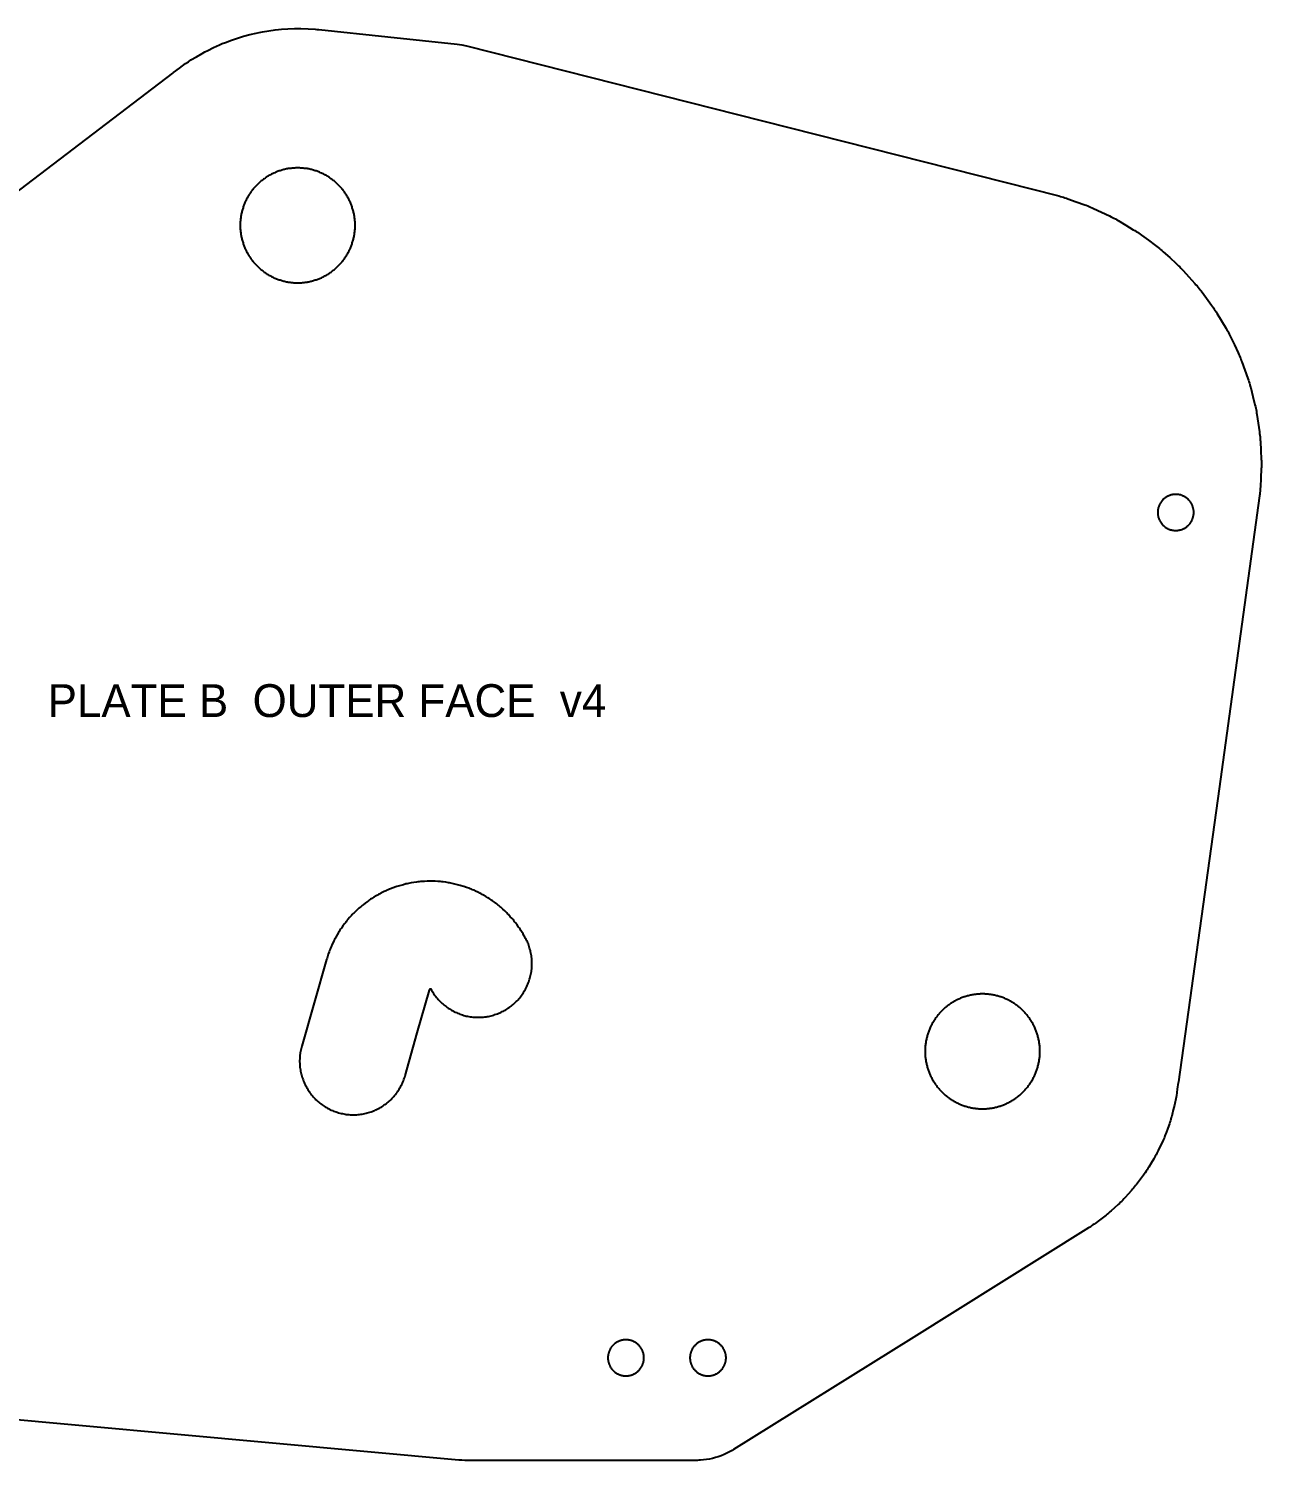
# Model space of a CAD drawing. Header units: millimetres. Extents: x -159 to 117, y -151 to 24.
# Drawn here: x -32.8 to 117.4, y -150.6 to 24 of the extents above; entities that cross this region are included whole.
import ezdxf
from ezdxf.enums import TextEntityAlignment as Align

# ---------------------------------------------------------------- set-up
doc = ezdxf.new("R2010")
doc.units = ezdxf.units.MM
doc.layers.add('CUT', color=1, linetype='Continuous')
doc.layers.add('ENGRAVE', color=5, linetype='Continuous')

msp = doc.modelspace()

# ---------------------------------------------------------------- linework, layer by layer
at = {"layer": 'CUT'}
msp.add_lwpolyline([(-69.48, -22.81), (-15.23, 18.55), (-15.18, 18.58), (-15.14, 18.62), (-14.4, 19.17), (-13.65, 19.72), (-13.32, 19.94), (-13, 20.16), (-12.32, 20.56), (-11.65, 20.96), (-11.3, 21.15), (-10.96, 21.33), (-10.25, 21.67), (-9.54, 22), (-9.18, 22.16), (-8.81, 22.31), (-8.08, 22.57), (-7.34, 22.83), (-6.96, 22.95), (-6.59, 23.06), (-5.82, 23.25), (-5.06, 23.44), (-4.68, 23.52), (-4.29, 23.6), (-3.52, 23.71), (-2.74, 23.83), (-2.35, 23.87), (-1.96, 23.9), (-1.18, 23.94), (-0.39, 23.98), (0, 23.98), (0.39, 23.98), (1.26, 23.94), (2.13, 23.9), (2.35, 23.88), (2.57, 23.86), (11, 22.98), (19.42, 22.1), (19.99, 22), (20.56, 21.9), (56.66, 12.74), (92.77, 3.58), (92.95, 3.53), (93.13, 3.47), (93.31, 3.42), (93.5, 3.36), (93.68, 3.3), (93.86, 3.24), (94.88, 2.88), (95.91, 2.51), (96.09, 2.44), (96.27, 2.37), (96.45, 2.29), (96.63, 2.22), (96.81, 2.14), (96.99, 2.06), (97.97, 1.6), (98.94, 1.14), (99.12, 1.05), (99.3, 0.96), (99.47, 0.87), (99.64, 0.78), (99.81, 0.68), (99.98, 0.58), (100.91, 0.03), (101.83, -0.53), (102, -0.63), (102.17, -0.74), (102.33, -0.85), (102.49, -0.95), (102.65, -1.07), (102.81, -1.18), (103.68, -1.82), (104.55, -2.47), (104.7, -2.59), (104.86, -2.71), (105.01, -2.83), (105.16, -2.96), (105.31, -3.08), (105.46, -3.21), (106.26, -3.94), (107.05, -4.66), (107.2, -4.8), (107.34, -4.93), (107.48, -5.07), (107.62, -5.21), (107.75, -5.35), (107.89, -5.49), (108.61, -6.29), (109.34, -7.09), (109.46, -7.24), (109.59, -7.39), (109.72, -7.54), (109.84, -7.69), (109.96, -7.85), (110.08, -8), (110.73, -8.87), (111.37, -9.74), (111.48, -9.9), (111.59, -10.06), (111.7, -10.22), (111.81, -10.38), (111.92, -10.55), (112.02, -10.72), (112.58, -11.64), (113.13, -12.57), (113.23, -12.74), (113.33, -12.91), (113.42, -13.08), (113.51, -13.25), (113.6, -13.43), (113.69, -13.61), (114.15, -14.58), (114.61, -15.56), (114.69, -15.74), (114.77, -15.91), (114.84, -16.1), (114.92, -16.28), (114.99, -16.46), (115.06, -16.64), (115.42, -17.66), (115.79, -18.68), (115.85, -18.86), (115.91, -19.05), (115.97, -19.24), (116.02, -19.42), (116.08, -19.61), (116.13, -19.8), (116.39, -20.85), (116.65, -21.89), (116.7, -22.09), (116.74, -22.28), (116.78, -22.47), (116.82, -22.66), (116.85, -22.86), (116.88, -23.05), (117.04, -24.12), (117.2, -25.18), (117.22, -25.38), (117.25, -25.57), (117.27, -25.77), (117.29, -25.96), (117.3, -26.16), (117.32, -26.36), (117.37, -27.43), (117.42, -28.51), (117.43, -28.71), (117.43, -28.9), (117.43, -29.1), (117.43, -29.3), (117.43, -29.49), (117.42, -29.69), (117.37, -30.8), (117.31, -31.9), (117.3, -32.08), (117.29, -32.25), (117.27, -32.43), (117.25, -32.61), (117.23, -32.78), (117.21, -32.96), (112.27, -68.69), (107.32, -104.43), (107.32, -104.47), (107.31, -104.51), (107.19, -105.3), (107.08, -106.1), (107.04, -106.29), (107.01, -106.49), (106.97, -106.68), (106.93, -106.87), (106.89, -107.06), (106.85, -107.25), (106.7, -107.82), (106.56, -108.39), (106.51, -108.58), (106.46, -108.77), (106.4, -108.96), (106.34, -109.15), (106.28, -109.33), (106.22, -109.52), (106.02, -110.08), (105.82, -110.63), (105.75, -110.81), (105.68, -111), (105.61, -111.18), (105.53, -111.36), (105.45, -111.54), (105.37, -111.72), (105.12, -112.25), (104.87, -112.78), (104.78, -112.96), (104.69, -113.13), (104.6, -113.3), (104.51, -113.48), (104.51, -113.48), (104.41, -113.65), (104.31, -113.82), (104.01, -114.32), (103.71, -114.83), (103.6, -114.99), (103.5, -115.16), (103.39, -115.32), (103.28, -115.49), (103.17, -115.65), (103.05, -115.81), (102.7, -116.28), (102.35, -116.75), (102.23, -116.91), (102.11, -117.06), (101.99, -117.21), (101.86, -117.36), (101.73, -117.51), (101.61, -117.66), (101.21, -118.1), (100.82, -118.53), (100.68, -118.68), (100.55, -118.82), (100.41, -118.96), (100.27, -119.1), (100.13, -119.23), (99.98, -119.37), (99.55, -119.76), (99.11, -120.16), (98.96, -120.28), (98.82, -120.41), (98.66, -120.54), (98.51, -120.66), (98.36, -120.78), (98.2, -120.9), (97.69, -121.29), (97.17, -121.67), (97.04, -121.76), (96.91, -121.85), (96.78, -121.94), (96.65, -122.03), (96.51, -122.12), (96.38, -122.21), (74.74, -135.73), (53.1, -149.25), (52.94, -149.34), (52.78, -149.44), (52.7, -149.48), (52.62, -149.53), (52.29, -149.69), (51.96, -149.86), (51.61, -150), (51.26, -150.13), (50.91, -150.23), (50.55, -150.34), (50.18, -150.4), (49.82, -150.47), (49.45, -150.51), (49.08, -150.54), (48.98, -150.55), (48.89, -150.55), (48.71, -150.56), (48.52, -150.56), (34.44, -150.56), (20.36, -150.56), (20, -150.54), (19.64, -150.53), (-60.55, -143.23)], dxfattribs=at)
for points in [[(0, 7), (-0.11, 7), (-0.23, 7), (-0.34, 6.99), (-0.46, 6.99), (-0.57, 6.98), (-0.69, 6.97), (-0.8, 6.95), (-0.91, 6.94), (-1.03, 6.92), (-1.14, 6.91), (-1.25, 6.89), (-1.37, 6.87), (-1.48, 6.84), (-1.59, 6.82), (-1.7, 6.79), (-1.81, 6.76), (-1.92, 6.73), (-2.03, 6.7), (-2.14, 6.66), (-2.25, 6.63), (-2.36, 6.59), (-2.47, 6.55), (-2.57, 6.51), (-2.68, 6.47), (-2.78, 6.42), (-2.89, 6.38), (-2.99, 6.33), (-3.1, 6.28), (-3.2, 6.23), (-3.3, 6.17), (-3.4, 6.12), (-3.5, 6.06), (-3.6, 6), (-3.7, 5.94), (-3.79, 5.88), (-3.89, 5.82), (-3.98, 5.76), (-4.08, 5.69), (-4.17, 5.62), (-4.26, 5.55), (-4.35, 5.48), (-4.44, 5.41), (-4.53, 5.34), (-4.62, 5.26), (-4.7, 5.19), (-4.79, 5.11), (-4.87, 5.03), (-4.95, 4.95), (-5.03, 4.87), (-5.11, 4.79), (-5.19, 4.7), (-5.26, 4.62), (-5.34, 4.53), (-5.41, 4.44), (-5.48, 4.35), (-5.55, 4.26), (-5.62, 4.17), (-5.69, 4.08), (-5.76, 3.98), (-5.82, 3.89), (-5.88, 3.79), (-5.94, 3.7), (-6, 3.6), (-6.06, 3.5), (-6.12, 3.4), (-6.17, 3.3), (-6.23, 3.2), (-6.28, 3.1), (-6.33, 2.99), (-6.38, 2.89), (-6.42, 2.78), (-6.47, 2.68), (-6.51, 2.57), (-6.55, 2.47), (-6.59, 2.36), (-6.63, 2.25), (-6.66, 2.14), (-6.7, 2.03), (-6.73, 1.92), (-6.76, 1.81), (-6.79, 1.7), (-6.82, 1.59), (-6.84, 1.48), (-6.87, 1.37), (-6.89, 1.25), (-6.91, 1.14), (-6.92, 1.03), (-6.94, 0.91), (-6.95, 0.8), (-6.97, 0.69), (-6.98, 0.57), (-6.99, 0.46), (-6.99, 0.34), (-7, 0.23), (-7, 0.11), (-7, 0), (-7, -0.11), (-7, -0.23), (-6.99, -0.34), (-6.99, -0.46), (-6.98, -0.57), (-6.97, -0.69), (-6.95, -0.8), (-6.94, -0.91), (-6.92, -1.03), (-6.91, -1.14), (-6.89, -1.25), (-6.87, -1.37), (-6.84, -1.48), (-6.82, -1.59), (-6.79, -1.7), (-6.76, -1.81), (-6.73, -1.92), (-6.7, -2.03), (-6.66, -2.14), (-6.63, -2.25), (-6.59, -2.36), (-6.55, -2.47), (-6.51, -2.57), (-6.47, -2.68), (-6.42, -2.78), (-6.38, -2.89), (-6.33, -2.99), (-6.28, -3.1), (-6.23, -3.2), (-6.17, -3.3), (-6.12, -3.4), (-6.06, -3.5), (-6, -3.6), (-5.94, -3.7), (-5.88, -3.79), (-5.82, -3.89), (-5.76, -3.98), (-5.69, -4.08), (-5.62, -4.17), (-5.55, -4.26), (-5.48, -4.35), (-5.41, -4.44), (-5.34, -4.53), (-5.26, -4.62), (-5.19, -4.7), (-5.11, -4.79), (-5.03, -4.87), (-4.95, -4.95), (-4.87, -5.03), (-4.79, -5.11), (-4.7, -5.19), (-4.62, -5.26), (-4.53, -5.34), (-4.44, -5.41), (-4.35, -5.48), (-4.26, -5.55), (-4.17, -5.62), (-4.08, -5.69), (-3.98, -5.76), (-3.89, -5.82), (-3.79, -5.88), (-3.7, -5.94), (-3.6, -6), (-3.5, -6.06), (-3.4, -6.12), (-3.3, -6.17), (-3.2, -6.23), (-3.1, -6.28), (-2.99, -6.33), (-2.89, -6.38), (-2.78, -6.42), (-2.68, -6.47), (-2.57, -6.51), (-2.47, -6.55), (-2.36, -6.59), (-2.25, -6.63), (-2.14, -6.66), (-2.03, -6.7), (-1.92, -6.73), (-1.81, -6.76), (-1.7, -6.79), (-1.59, -6.82), (-1.48, -6.84), (-1.37, -6.87), (-1.25, -6.89), (-1.14, -6.91), (-1.03, -6.92), (-0.91, -6.94), (-0.8, -6.95), (-0.69, -6.97), (-0.57, -6.98), (-0.46, -6.99), (-0.34, -6.99), (-0.23, -7), (-0.11, -7), (0, -7), (0.11, -7), (0.23, -7), (0.34, -6.99), (0.46, -6.99), (0.57, -6.98), (0.69, -6.97), (0.8, -6.95), (0.91, -6.94), (1.03, -6.92), (1.14, -6.91), (1.25, -6.89), (1.37, -6.87), (1.48, -6.84), (1.59, -6.82), (1.7, -6.79), (1.81, -6.76), (1.92, -6.73), (2.03, -6.7), (2.14, -6.66), (2.25, -6.63), (2.36, -6.59), (2.47, -6.55), (2.57, -6.51), (2.68, -6.47), (2.78, -6.42), (2.89, -6.38), (2.99, -6.33), (3.1, -6.28), (3.2, -6.23), (3.3, -6.17), (3.4, -6.12), (3.5, -6.06), (3.6, -6), (3.7, -5.94), (3.79, -5.88), (3.89, -5.82), (3.98, -5.76), (4.08, -5.69), (4.17, -5.62), (4.26, -5.55), (4.35, -5.48), (4.44, -5.41), (4.53, -5.34), (4.62, -5.26), (4.7, -5.19), (4.79, -5.11), (4.87, -5.03), (4.95, -4.95), (5.03, -4.87), (5.11, -4.79), (5.19, -4.7), (5.26, -4.62), (5.34, -4.53), (5.41, -4.44), (5.48, -4.35), (5.55, -4.26), (5.62, -4.17), (5.69, -4.08), (5.76, -3.98), (5.82, -3.89), (5.88, -3.79), (5.94, -3.7), (6, -3.6), (6.06, -3.5), (6.12, -3.4), (6.17, -3.3), (6.23, -3.2), (6.28, -3.1), (6.33, -2.99), (6.38, -2.89), (6.42, -2.78), (6.47, -2.68), (6.51, -2.57), (6.55, -2.47), (6.59, -2.36), (6.63, -2.25), (6.66, -2.14), (6.7, -2.03), (6.73, -1.92), (6.76, -1.81), (6.79, -1.7), (6.82, -1.59), (6.84, -1.48), (6.87, -1.37), (6.89, -1.25), (6.91, -1.14), (6.92, -1.03), (6.94, -0.91), (6.95, -0.8), (6.97, -0.69), (6.98, -0.57), (6.99, -0.46), (6.99, -0.34), (7, -0.23), (7, -0.11), (7, 0), (7, 0.11), (7, 0.23), (6.99, 0.34), (6.99, 0.46), (6.98, 0.57), (6.97, 0.69), (6.95, 0.8), (6.94, 0.91), (6.92, 1.03), (6.91, 1.14), (6.89, 1.25), (6.87, 1.37), (6.84, 1.48), (6.82, 1.59), (6.79, 1.7), (6.76, 1.81), (6.73, 1.92), (6.7, 2.03), (6.66, 2.14), (6.63, 2.25), (6.59, 2.36), (6.55, 2.47), (6.51, 2.57), (6.47, 2.68), (6.42, 2.78), (6.38, 2.89), (6.33, 2.99), (6.28, 3.1), (6.23, 3.2), (6.17, 3.3), (6.12, 3.4), (6.06, 3.5), (6, 3.6), (5.94, 3.7), (5.88, 3.79), (5.82, 3.89), (5.76, 3.98), (5.69, 4.08), (5.62, 4.17), (5.55, 4.26), (5.48, 4.35), (5.41, 4.44), (5.34, 4.53), (5.26, 4.62), (5.19, 4.7), (5.11, 4.79), (5.03, 4.87), (4.95, 4.95), (4.87, 5.03), (4.79, 5.11), (4.7, 5.19), (4.62, 5.26), (4.53, 5.34), (4.44, 5.41), (4.35, 5.48), (4.26, 5.55), (4.17, 5.62), (4.08, 5.69), (3.98, 5.76), (3.89, 5.82), (3.79, 5.88), (3.7, 5.94), (3.6, 6), (3.5, 6.06), (3.4, 6.12), (3.3, 6.17), (3.2, 6.23), (3.1, 6.28), (2.99, 6.33), (2.89, 6.38), (2.78, 6.42), (2.68, 6.47), (2.57, 6.51), (2.47, 6.55), (2.36, 6.59), (2.25, 6.63), (2.14, 6.66), (2.03, 6.7), (1.92, 6.73), (1.81, 6.76), (1.7, 6.79), (1.59, 6.82), (1.48, 6.84), (1.37, 6.87), (1.25, 6.89), (1.14, 6.91), (1.03, 6.92), (0.91, 6.94), (0.8, 6.95), (0.69, 6.97), (0.57, 6.98), (0.46, 6.99), (0.34, 6.99), (0.23, 7), (0.11, 7), (0, 7)], [(108.65, -36.45), (108.7, -36.39), (108.75, -36.34), (108.79, -36.28), (108.83, -36.22), (108.87, -36.16), (108.91, -36.1), (108.94, -36.04), (108.97, -35.97), (109, -35.91), (109.03, -35.84), (109.06, -35.77), (109.08, -35.71), (109.1, -35.64), (109.13, -35.57), (109.14, -35.5), (109.16, -35.43), (109.17, -35.36), (109.18, -35.29), (109.19, -35.22), (109.2, -35.14), (109.2, -35.07), (109.2, -35), (109.2, -34.93), (109.2, -34.86), (109.19, -34.78), (109.18, -34.71), (109.17, -34.64), (109.16, -34.57), (109.14, -34.5), (109.13, -34.43), (109.1, -34.36), (109.08, -34.29), (109.06, -34.23), (109.03, -34.16), (109, -34.09), (108.97, -34.03), (108.94, -33.96), (108.91, -33.9), (108.87, -33.84), (108.83, -33.78), (108.79, -33.72), (108.75, -33.66), (108.7, -33.61), (108.65, -33.55), (108.6, -33.5), (108.56, -33.44), (108.5, -33.4), (108.45, -33.35), (108.39, -33.3), (108.34, -33.25), (108.28, -33.21), (108.22, -33.17), (108.16, -33.13), (108.1, -33.09), (108.04, -33.06), (107.97, -33.03), (107.91, -33), (107.84, -32.97), (107.77, -32.94), (107.71, -32.92), (107.64, -32.9), (107.57, -32.87), (107.5, -32.86), (107.43, -32.84), (107.36, -32.83), (107.29, -32.82), (107.22, -32.81), (107.14, -32.8), (107.07, -32.8), (107, -32.8), (106.93, -32.8), (106.86, -32.8), (106.78, -32.81), (106.71, -32.82), (106.64, -32.83), (106.57, -32.84), (106.5, -32.86), (106.43, -32.87), (106.36, -32.9), (106.29, -32.92), (106.23, -32.94), (106.16, -32.97), (106.09, -33), (106.03, -33.03), (105.96, -33.06), (105.9, -33.09), (105.84, -33.13), (105.78, -33.17), (105.72, -33.21), (105.66, -33.25), (105.61, -33.3), (105.55, -33.35), (105.5, -33.4), (105.44, -33.44), (105.4, -33.5), (105.35, -33.55), (105.3, -33.61), (105.25, -33.66), (105.21, -33.72), (105.17, -33.78), (105.13, -33.84), (105.09, -33.9), (105.06, -33.96), (105.03, -34.03), (105, -34.09), (104.97, -34.16), (104.94, -34.23), (104.92, -34.29), (104.9, -34.36), (104.87, -34.43), (104.86, -34.5), (104.84, -34.57), (104.83, -34.64), (104.82, -34.71), (104.81, -34.78), (104.8, -34.86), (104.8, -34.93), (104.8, -35), (104.8, -35.07), (104.8, -35.14), (104.81, -35.22), (104.82, -35.29), (104.83, -35.36), (104.84, -35.43), (104.86, -35.5), (104.87, -35.57), (104.9, -35.64), (104.92, -35.71), (104.94, -35.77), (104.97, -35.84), (105, -35.91), (105.03, -35.97), (105.06, -36.04), (105.09, -36.1), (105.13, -36.16), (105.17, -36.22), (105.21, -36.28), (105.25, -36.34), (105.3, -36.39), (105.35, -36.45), (105.4, -36.5), (105.44, -36.56), (105.5, -36.6), (105.55, -36.65), (105.61, -36.7), (105.66, -36.75), (105.72, -36.79), (105.78, -36.83), (105.84, -36.87), (105.9, -36.91), (105.96, -36.94), (106.03, -36.97), (106.09, -37), (106.16, -37.03), (106.23, -37.06), (106.29, -37.08), (106.36, -37.1), (106.43, -37.13), (106.5, -37.14), (106.57, -37.16), (106.64, -37.17), (106.71, -37.18), (106.78, -37.19), (106.86, -37.2), (106.93, -37.2), (107, -37.2), (107.07, -37.2), (107.14, -37.2), (107.22, -37.19), (107.29, -37.18), (107.36, -37.17), (107.43, -37.16), (107.5, -37.14), (107.57, -37.13), (107.64, -37.1), (107.71, -37.08), (107.77, -37.06), (107.84, -37.03), (107.91, -37), (107.97, -36.97), (108.04, -36.94), (108.1, -36.91), (108.16, -36.87), (108.22, -36.83), (108.28, -36.79), (108.34, -36.75), (108.39, -36.7), (108.45, -36.65), (108.5, -36.6), (108.56, -36.56), (108.6, -36.5), (108.65, -36.45)], [(8.62, -82.34), (8.49, -82.43), (8.23, -82.63), (7.97, -82.82), (7.84, -82.93), (7.72, -83.03), (7.6, -83.13), (7.47, -83.24), (7.24, -83.46), (7, -83.69), (6.88, -83.8), (6.76, -83.91), (6.65, -84.03), (6.54, -84.15), (6.33, -84.39), (6.11, -84.64), (6.01, -84.76), (5.9, -84.89), (5.81, -85.01), (5.71, -85.14), (5.52, -85.41), (5.33, -85.67), (5.23, -85.81), (5.14, -85.94), (5.06, -86.08), (4.97, -86.22), (4.81, -86.5), (4.64, -86.78), (4.57, -86.92), (4.49, -87.06), (4.42, -87.21), (4.35, -87.36), (4.21, -87.65), (4.08, -87.95), (4.01, -88.1), (3.95, -88.25), (3.89, -88.4), (3.84, -88.55), (3.73, -88.86), (3.63, -89.17), (3.58, -89.32), (3.53, -89.48), (2.01, -94.78), (0.49, -100.08), (0.45, -100.23), (0.41, -100.39), (0.38, -100.55), (0.35, -100.7), (0.32, -100.86), (0.3, -101.02), (0.28, -101.18), (0.26, -101.34), (0.25, -101.5), (0.25, -101.66), (0.24, -101.82), (0.24, -101.98), (0.25, -102.14), (0.26, -102.31), (0.27, -102.47), (0.28, -102.63), (0.31, -102.78), (0.33, -102.94), (0.36, -103.1), (0.39, -103.26), (0.43, -103.42), (0.46, -103.57), (0.51, -103.73), (0.55, -103.88), (0.61, -104.03), (0.66, -104.18), (0.72, -104.33), (0.78, -104.48), (0.85, -104.63), (0.91, -104.77), (0.99, -104.92), (1.06, -105.06), (1.15, -105.2), (1.23, -105.34), (1.31, -105.47), (1.4, -105.61), (1.5, -105.74), (1.59, -105.87), (1.69, -105.99), (1.79, -106.12), (1.9, -106.24), (2.01, -106.36), (2.12, -106.47), (2.23, -106.59), (2.35, -106.69), (2.47, -106.8), (2.59, -106.91), (2.72, -107.01), (2.84, -107.11), (2.97, -107.2), (3.1, -107.29), (3.24, -107.38), (3.37, -107.47), (3.51, -107.55), (3.65, -107.63), (3.79, -107.71), (3.94, -107.78), (4.08, -107.85), (4.23, -107.91), (4.38, -107.97), (4.53, -108.03), (4.68, -108.08), (4.83, -108.13), (4.99, -108.18), (5.14, -108.22), (5.3, -108.26), (5.46, -108.29), (5.61, -108.33), (5.77, -108.35), (5.93, -108.38), (6.09, -108.39), (6.25, -108.41), (6.41, -108.42), (6.57, -108.43), (6.73, -108.43), (6.89, -108.43), (7.05, -108.43), (7.21, -108.42), (7.37, -108.4), (7.53, -108.39), (7.69, -108.37), (7.85, -108.35), (8.01, -108.32), (8.17, -108.29), (8.33, -108.25), (8.48, -108.21), (8.64, -108.17), (8.79, -108.12), (8.94, -108.07), (9.09, -108.01), (9.24, -107.95), (9.39, -107.89), (9.54, -107.83), (9.68, -107.76), (9.83, -107.68), (9.97, -107.61), (10.11, -107.53), (10.25, -107.45), (10.38, -107.36), (10.51, -107.27), (10.64, -107.18), (10.77, -107.08), (10.9, -106.98), (11.03, -106.88), (11.15, -106.77), (11.27, -106.67), (11.38, -106.55), (11.49, -106.44), (11.6, -106.32), (11.71, -106.2), (11.82, -106.08), (11.92, -105.96), (12.02, -105.83), (12.11, -105.7), (12.2, -105.57), (12.29, -105.44), (12.38, -105.3), (12.46, -105.16), (12.54, -105.02), (12.62, -104.88), (12.69, -104.73), (12.76, -104.59), (12.82, -104.44), (12.88, -104.29), (12.94, -104.14), (12.99, -103.99), (13.04, -103.84), (13.09, -103.69), (14.58, -98.46), (16.08, -93.24), (16.11, -93.16), (16.13, -93.08), (16.13, -93.08), (16.14, -93.08), (16.14, -93.08), (16.14, -93.08), (16.14, -93.07), (16.14, -93.07), (16.14, -93.07), (16.14, -93.07), (16.14, -93.07), (16.15, -93.07), (16.15, -93.07), (16.15, -93.06), (16.15, -93.06), (16.15, -93.06), (16.15, -93.06), (16.16, -93.06), (16.16, -93.06), (16.16, -93.06), (16.16, -93.06), (16.16, -93.06), (16.17, -93.06), (16.17, -93.06), (16.17, -93.06), (16.17, -93.06), (16.17, -93.06), (16.18, -93.06), (16.18, -93.06), (16.18, -93.06), (16.18, -93.06), (16.18, -93.06), (16.19, -93.06), (16.19, -93.06), (16.19, -93.06), (16.19, -93.06), (16.19, -93.06), (16.2, -93.06), (16.2, -93.06), (16.2, -93.07), (16.2, -93.07), (16.2, -93.07), (16.2, -93.07), (16.21, -93.07), (16.21, -93.07), (16.21, -93.08), (16.29, -93.22), (16.38, -93.36), (16.46, -93.49), (16.55, -93.63), (16.64, -93.76), (16.73, -93.89), (16.83, -94.02), (16.93, -94.15), (17.03, -94.27), (17.14, -94.39), (17.25, -94.51), (17.36, -94.62), (17.48, -94.73), (17.59, -94.85), (17.71, -94.95), (17.84, -95.06), (17.96, -95.15), (18.09, -95.25), (18.22, -95.35), (18.35, -95.44), (18.49, -95.53), (18.62, -95.61), (18.76, -95.69), (18.9, -95.77), (19.05, -95.84), (19.19, -95.92), (19.34, -95.98), (19.48, -96.05), (19.63, -96.1), (19.78, -96.16), (19.93, -96.21), (20.09, -96.26), (20.24, -96.31), (20.4, -96.35), (20.55, -96.39), (20.71, -96.42), (20.87, -96.45), (21.03, -96.48), (21.19, -96.5), (21.35, -96.52), (21.51, -96.53), (21.67, -96.54), (21.83, -96.55), (21.99, -96.55), (22.15, -96.55), (22.31, -96.54), (22.47, -96.53), (22.63, -96.52), (22.79, -96.5), (22.95, -96.48), (23.11, -96.45), (23.27, -96.43), (23.42, -96.39), (23.58, -96.36), (23.74, -96.31), (23.89, -96.27), (24.04, -96.22), (24.2, -96.17), (24.35, -96.11), (24.5, -96.06), (24.64, -95.99), (24.79, -95.93), (24.93, -95.85), (25.08, -95.78), (25.22, -95.7), (25.36, -95.62), (25.49, -95.54), (25.63, -95.45), (25.76, -95.36), (25.89, -95.27), (26.02, -95.17), (26.15, -95.07), (26.27, -94.97), (26.39, -94.86), (26.51, -94.75), (26.62, -94.64), (26.73, -94.52), (26.85, -94.41), (26.95, -94.29), (27.06, -94.16), (27.15, -94.04), (27.25, -93.91), (27.35, -93.78), (27.44, -93.65), (27.53, -93.51), (27.61, -93.38), (27.69, -93.24), (27.77, -93.1), (27.84, -92.95), (27.92, -92.81), (27.98, -92.66), (28.05, -92.52), (28.1, -92.37), (28.16, -92.22), (28.21, -92.07), (28.26, -91.91), (28.31, -91.76), (28.35, -91.6), (28.39, -91.45), (28.42, -91.29), (28.45, -91.13), (28.48, -90.97), (28.5, -90.81), (28.52, -90.65), (28.53, -90.49), (28.54, -90.33), (28.55, -90.17), (28.55, -90.01), (28.55, -89.85), (28.54, -89.69), (28.53, -89.53), (28.52, -89.37), (28.5, -89.21), (28.48, -89.05), (28.45, -88.89), (28.43, -88.73), (28.39, -88.58), (28.36, -88.42), (28.31, -88.26), (28.27, -88.11), (28.22, -87.96), (28.17, -87.8), (28.11, -87.65), (28.06, -87.5), (27.99, -87.36), (27.93, -87.21), (27.85, -87.07), (27.78, -86.92), (27.7, -86.78), (27.62, -86.64), (27.46, -86.36), (27.29, -86.08), (27.2, -85.95), (27.12, -85.81), (27.02, -85.68), (26.93, -85.54), (26.74, -85.28), (26.54, -85.02), (26.44, -84.89), (26.34, -84.76), (26.24, -84.64), (26.13, -84.52), (25.91, -84.28), (25.69, -84.03), (25.58, -83.92), (25.47, -83.8), (25.35, -83.69), (25.24, -83.58), (24.99, -83.36), (24.75, -83.14), (24.63, -83.03), (24.51, -82.93), (24.38, -82.83), (24.25, -82.73), (23.99, -82.53), (23.73, -82.34), (23.59, -82.25), (23.46, -82.15), (23.32, -82.07), (23.19, -81.98), (22.91, -81.81), (22.63, -81.65), (22.49, -81.57), (22.35, -81.49), (22.2, -81.41), (22.06, -81.34), (21.76, -81.2), (21.46, -81.06), (21.32, -81), (21.17, -80.93), (21.02, -80.88), (20.87, -80.82), (20.56, -80.71), (20.25, -80.6), (20.1, -80.55), (19.94, -80.5), (19.79, -80.46), (19.63, -80.42), (19.31, -80.34), (19, -80.26), (18.84, -80.22), (18.68, -80.19), (18.52, -80.16), (18.36, -80.14), (18.04, -80.09), (17.71, -80.04), (17.55, -80.02), (17.39, -80.01), (17.23, -79.99), (17.07, -79.98), (16.74, -79.97), (16.42, -79.95), (16.26, -79.95), (16.09, -79.95), (15.93, -79.95), (15.77, -79.96), (15.44, -79.98), (15.12, -79.99), (14.96, -80.01), (14.8, -80.02), (14.64, -80.04), (14.47, -80.06), (14.15, -80.11), (13.83, -80.16), (13.67, -80.19), (13.51, -80.22), (13.35, -80.26), (13.2, -80.29), (12.88, -80.38), (12.56, -80.46), (12.41, -80.5), (12.25, -80.55), (12.1, -80.6), (11.95, -80.65), (11.64, -80.76), (11.33, -80.88), (11.18, -80.94), (11.03, -80.99), (10.88, -81.06), (10.74, -81.13), (10.44, -81.27), (10.15, -81.41), (10.01, -81.49), (9.86, -81.56), (9.72, -81.64), (9.58, -81.72), (9.3, -81.89), (9.03, -82.07), (8.89, -82.15), (8.75, -82.24), (8.62, -82.34)], [(85.59, -94.04), (85.48, -94), (85.37, -93.97), (85.26, -93.94), (85.15, -93.91), (85.04, -93.88), (84.93, -93.86), (84.82, -93.83), (84.7, -93.81), (84.59, -93.79), (84.48, -93.78), (84.36, -93.76), (84.25, -93.75), (84.14, -93.73), (84.02, -93.72), (83.91, -93.71), (83.79, -93.71), (83.68, -93.7), (83.56, -93.7), (83.45, -93.7), (83.34, -93.7), (83.22, -93.7), (83.11, -93.71), (82.99, -93.71), (82.88, -93.72), (82.76, -93.73), (82.65, -93.75), (82.54, -93.76), (82.42, -93.78), (82.31, -93.79), (82.2, -93.81), (82.08, -93.83), (81.97, -93.86), (81.86, -93.88), (81.75, -93.91), (81.64, -93.94), (81.53, -93.97), (81.42, -94), (81.31, -94.04), (81.2, -94.07), (81.09, -94.11), (80.98, -94.15), (80.88, -94.19), (80.77, -94.23), (80.67, -94.28), (80.56, -94.32), (80.46, -94.37), (80.35, -94.42), (80.25, -94.47), (80.15, -94.53), (80.05, -94.58), (79.95, -94.64), (79.85, -94.7), (79.75, -94.76), (79.66, -94.82), (79.56, -94.88), (79.47, -94.94), (79.37, -95.01), (79.28, -95.08), (79.19, -95.15), (79.1, -95.22), (79.01, -95.29), (78.92, -95.36), (78.83, -95.44), (78.75, -95.51), (78.66, -95.59), (78.58, -95.67), (78.5, -95.75), (78.42, -95.83), (78.34, -95.91), (78.26, -96), (78.19, -96.08), (78.11, -96.17), (78.04, -96.26), (77.97, -96.35), (77.9, -96.44), (77.83, -96.53), (77.76, -96.62), (77.69, -96.72), (77.63, -96.81), (77.57, -96.91), (77.51, -97), (77.45, -97.1), (77.39, -97.2), (77.33, -97.3), (77.28, -97.4), (77.22, -97.5), (77.17, -97.6), (77.12, -97.71), (77.07, -97.81), (77.03, -97.92), (76.98, -98.02), (76.94, -98.13), (76.9, -98.23), (76.86, -98.34), (76.82, -98.45), (76.79, -98.56), (76.75, -98.67), (76.72, -98.78), (76.69, -98.89), (76.66, -99), (76.63, -99.11), (76.61, -99.22), (76.58, -99.33), (76.56, -99.45), (76.54, -99.56), (76.53, -99.67), (76.51, -99.79), (76.5, -99.9), (76.48, -100.01), (76.47, -100.13), (76.46, -100.24), (76.46, -100.36), (76.45, -100.47), (76.45, -100.59), (76.45, -100.7), (76.45, -100.81), (76.45, -100.93), (76.46, -101.04), (76.46, -101.16), (76.47, -101.27), (76.48, -101.39), (76.5, -101.5), (76.51, -101.61), (76.53, -101.73), (76.54, -101.84), (76.56, -101.95), (76.58, -102.07), (76.61, -102.18), (76.63, -102.29), (76.66, -102.4), (76.69, -102.51), (76.72, -102.62), (76.75, -102.73), (76.79, -102.84), (76.82, -102.95), (76.86, -103.06), (76.9, -103.17), (76.94, -103.27), (76.98, -103.38), (77.03, -103.48), (77.07, -103.59), (77.12, -103.69), (77.17, -103.8), (77.22, -103.9), (77.28, -104), (77.33, -104.1), (77.39, -104.2), (77.45, -104.3), (77.51, -104.4), (77.57, -104.49), (77.63, -104.59), (77.69, -104.68), (77.76, -104.78), (77.83, -104.87), (77.9, -104.96), (77.97, -105.05), (78.04, -105.14), (78.11, -105.23), (78.19, -105.32), (78.26, -105.4), (78.34, -105.49), (78.42, -105.57), (78.5, -105.65), (78.58, -105.73), (78.66, -105.81), (78.75, -105.89), (78.83, -105.96), (78.92, -106.04), (79.01, -106.11), (79.1, -106.18), (79.19, -106.25), (79.28, -106.32), (79.37, -106.39), (79.47, -106.46), (79.56, -106.52), (79.66, -106.58), (79.75, -106.64), (79.85, -106.7), (79.95, -106.76), (80.05, -106.82), (80.15, -106.87), (80.25, -106.93), (80.35, -106.98), (80.46, -107.03), (80.56, -107.08), (80.67, -107.12), (80.77, -107.17), (80.88, -107.21), (80.98, -107.25), (81.09, -107.29), (81.2, -107.33), (81.31, -107.36), (81.42, -107.4), (81.53, -107.43), (81.64, -107.46), (81.75, -107.49), (81.86, -107.52), (81.97, -107.54), (82.08, -107.57), (82.2, -107.59), (82.31, -107.61), (82.42, -107.62), (82.54, -107.64), (82.65, -107.65), (82.76, -107.67), (82.88, -107.68), (82.99, -107.69), (83.11, -107.69), (83.22, -107.7), (83.34, -107.7), (83.45, -107.7), (83.56, -107.7), (83.68, -107.7), (83.79, -107.69), (83.91, -107.69), (84.02, -107.68), (84.14, -107.67), (84.25, -107.65), (84.36, -107.64), (84.48, -107.62), (84.59, -107.61), (84.7, -107.59), (84.82, -107.57), (84.93, -107.54), (85.04, -107.52), (85.15, -107.49), (85.26, -107.46), (85.37, -107.43), (85.48, -107.4), (85.59, -107.36), (85.7, -107.33), (85.81, -107.29), (85.92, -107.25), (86.02, -107.21), (86.13, -107.17), (86.23, -107.12), (86.34, -107.08), (86.44, -107.03), (86.55, -106.98), (86.65, -106.93), (86.75, -106.87), (86.85, -106.82), (86.95, -106.76), (87.05, -106.7), (87.15, -106.64), (87.24, -106.58), (87.34, -106.52), (87.43, -106.46), (87.53, -106.39), (87.62, -106.32), (87.71, -106.25), (87.8, -106.18), (87.89, -106.11), (87.98, -106.04), (88.07, -105.96), (88.15, -105.89), (88.24, -105.81), (88.32, -105.73), (88.4, -105.65), (88.48, -105.57), (88.56, -105.49), (88.64, -105.4), (88.71, -105.32), (88.79, -105.23), (88.86, -105.14), (88.93, -105.05), (89, -104.96), (89.07, -104.87), (89.14, -104.78), (89.21, -104.68), (89.27, -104.59), (89.33, -104.49), (89.39, -104.4), (89.45, -104.3), (89.51, -104.2), (89.57, -104.1), (89.62, -104), (89.68, -103.9), (89.73, -103.8), (89.78, -103.69), (89.83, -103.59), (89.87, -103.48), (89.92, -103.38), (89.96, -103.27), (90, -103.17), (90.04, -103.06), (90.08, -102.95), (90.11, -102.84), (90.15, -102.73), (90.18, -102.62), (90.21, -102.51), (90.24, -102.4), (90.27, -102.29), (90.29, -102.18), (90.32, -102.07), (90.34, -101.95), (90.36, -101.84), (90.37, -101.73), (90.39, -101.61), (90.4, -101.5), (90.42, -101.39), (90.43, -101.27), (90.44, -101.16), (90.44, -101.04), (90.45, -100.93), (90.45, -100.81), (90.45, -100.7), (90.45, -100.59), (90.45, -100.47), (90.44, -100.36), (90.44, -100.24), (90.43, -100.13), (90.42, -100.01), (90.4, -99.9), (90.39, -99.79), (90.37, -99.67), (90.36, -99.56), (90.34, -99.45), (90.32, -99.33), (90.29, -99.22), (90.27, -99.11), (90.24, -99), (90.21, -98.89), (90.18, -98.78), (90.15, -98.67), (90.11, -98.56), (90.08, -98.45), (90.04, -98.34), (90, -98.23), (89.96, -98.13), (89.92, -98.02), (89.87, -97.92), (89.83, -97.81), (89.78, -97.71), (89.73, -97.6), (89.68, -97.5), (89.62, -97.4), (89.57, -97.3), (89.51, -97.2), (89.45, -97.1), (89.39, -97), (89.33, -96.91), (89.27, -96.81), (89.21, -96.72), (89.14, -96.62), (89.07, -96.53), (89, -96.44), (88.93, -96.35), (88.86, -96.26), (88.79, -96.17), (88.71, -96.08), (88.64, -96), (88.56, -95.91), (88.48, -95.83), (88.4, -95.75), (88.32, -95.67), (88.24, -95.59), (88.15, -95.51), (88.07, -95.44), (87.98, -95.36), (87.89, -95.29), (87.8, -95.22), (87.71, -95.15), (87.62, -95.08), (87.53, -95.01), (87.43, -94.94), (87.34, -94.88), (87.24, -94.82), (87.15, -94.76), (87.05, -94.7), (86.95, -94.64), (86.85, -94.58), (86.75, -94.53), (86.65, -94.47), (86.55, -94.42), (86.44, -94.37), (86.34, -94.32), (86.23, -94.28), (86.13, -94.23), (86.02, -94.19), (85.92, -94.15), (85.81, -94.11), (85.7, -94.07), (85.59, -94.04)], [(40, -135.86), (39.93, -135.86), (39.86, -135.86), (39.78, -135.87), (39.71, -135.88), (39.64, -135.89), (39.57, -135.9), (39.5, -135.92), (39.43, -135.93), (39.36, -135.96), (39.29, -135.98), (39.23, -136), (39.16, -136.03), (39.09, -136.06), (39.03, -136.09), (38.96, -136.12), (38.9, -136.15), (38.84, -136.19), (38.78, -136.23), (38.72, -136.27), (38.66, -136.31), (38.61, -136.36), (38.55, -136.41), (38.5, -136.46), (38.44, -136.5), (38.4, -136.56), (38.35, -136.61), (38.3, -136.67), (38.25, -136.72), (38.21, -136.78), (38.17, -136.84), (38.13, -136.9), (38.09, -136.96), (38.06, -137.02), (38.03, -137.09), (38, -137.15), (37.97, -137.22), (37.94, -137.29), (37.92, -137.35), (37.9, -137.42), (37.87, -137.49), (37.86, -137.56), (37.84, -137.63), (37.83, -137.7), (37.82, -137.77), (37.81, -137.84), (37.8, -137.92), (37.8, -137.99), (37.8, -138.06), (37.8, -138.13), (37.8, -138.2), (37.81, -138.28), (37.82, -138.35), (37.83, -138.42), (37.84, -138.49), (37.86, -138.56), (37.87, -138.63), (37.9, -138.7), (37.92, -138.77), (37.94, -138.83), (37.97, -138.9), (38, -138.97), (38.03, -139.03), (38.06, -139.1), (38.09, -139.16), (38.13, -139.22), (38.17, -139.28), (38.21, -139.34), (38.25, -139.4), (38.3, -139.45), (38.35, -139.51), (38.4, -139.56), (38.44, -139.62), (38.5, -139.66), (38.55, -139.71), (38.61, -139.76), (38.66, -139.81), (38.72, -139.85), (38.78, -139.89), (38.84, -139.93), (38.9, -139.97), (38.96, -140), (39.03, -140.03), (39.09, -140.06), (39.16, -140.09), (39.23, -140.12), (39.29, -140.14), (39.36, -140.16), (39.43, -140.19), (39.5, -140.2), (39.57, -140.22), (39.64, -140.23), (39.71, -140.24), (39.78, -140.25), (39.86, -140.26), (39.93, -140.26), (40, -140.26), (40.07, -140.26), (40.14, -140.26), (40.22, -140.25), (40.29, -140.24), (40.36, -140.23), (40.43, -140.22), (40.5, -140.2), (40.57, -140.19), (40.64, -140.16), (40.71, -140.14), (40.77, -140.12), (40.84, -140.09), (40.91, -140.06), (40.97, -140.03), (41.04, -140), (41.1, -139.97), (41.16, -139.93), (41.22, -139.89), (41.28, -139.85), (41.34, -139.81), (41.39, -139.76), (41.45, -139.71), (41.5, -139.66), (41.56, -139.62), (41.6, -139.56), (41.65, -139.51), (41.7, -139.45), (41.75, -139.4), (41.79, -139.34), (41.83, -139.28), (41.87, -139.22), (41.91, -139.16), (41.94, -139.1), (41.97, -139.03), (42, -138.97), (42.03, -138.9), (42.06, -138.83), (42.08, -138.77), (42.1, -138.7), (42.13, -138.63), (42.14, -138.56), (42.16, -138.49), (42.17, -138.42), (42.18, -138.35), (42.19, -138.28), (42.2, -138.2), (42.2, -138.13), (42.2, -138.06), (42.2, -137.99), (42.2, -137.92), (42.19, -137.84), (42.18, -137.77), (42.17, -137.7), (42.16, -137.63), (42.14, -137.56), (42.13, -137.49), (42.1, -137.42), (42.08, -137.35), (42.06, -137.29), (42.03, -137.22), (42, -137.15), (41.97, -137.09), (41.94, -137.02), (41.91, -136.96), (41.87, -136.9), (41.83, -136.84), (41.79, -136.78), (41.75, -136.72), (41.7, -136.67), (41.65, -136.61), (41.6, -136.56), (41.56, -136.5), (41.5, -136.46), (41.45, -136.41), (41.39, -136.36), (41.34, -136.31), (41.28, -136.27), (41.22, -136.23), (41.16, -136.19), (41.1, -136.15), (41.04, -136.12), (40.97, -136.09), (40.91, -136.06), (40.84, -136.03), (40.77, -136), (40.71, -135.98), (40.64, -135.96), (40.57, -135.93), (40.5, -135.92), (40.43, -135.9), (40.36, -135.89), (40.29, -135.88), (40.22, -135.87), (40.14, -135.86), (40.07, -135.86), (40, -135.86)], [(51.97, -139.03), (52, -138.97), (52.03, -138.9), (52.06, -138.83), (52.08, -138.77), (52.1, -138.7), (52.13, -138.63), (52.14, -138.56), (52.16, -138.49), (52.17, -138.42), (52.18, -138.35), (52.19, -138.28), (52.2, -138.2), (52.2, -138.13), (52.2, -138.06), (52.2, -137.99), (52.2, -137.92), (52.19, -137.84), (52.18, -137.77), (52.17, -137.7), (52.16, -137.63), (52.14, -137.56), (52.13, -137.49), (52.1, -137.42), (52.08, -137.35), (52.06, -137.29), (52.03, -137.22), (52, -137.15), (51.97, -137.09), (51.94, -137.02), (51.91, -136.96), (51.87, -136.9), (51.83, -136.84), (51.79, -136.78), (51.75, -136.72), (51.7, -136.67), (51.65, -136.61), (51.6, -136.56), (51.56, -136.5), (51.5, -136.46), (51.45, -136.41), (51.39, -136.36), (51.34, -136.31), (51.28, -136.27), (51.22, -136.23), (51.16, -136.19), (51.1, -136.15), (51.04, -136.12), (50.97, -136.09), (50.91, -136.06), (50.84, -136.03), (50.77, -136), (50.71, -135.98), (50.64, -135.96), (50.57, -135.93), (50.5, -135.92), (50.43, -135.9), (50.36, -135.89), (50.29, -135.88), (50.22, -135.87), (50.14, -135.86), (50.07, -135.86), (50, -135.86), (49.93, -135.86), (49.86, -135.86), (49.78, -135.87), (49.71, -135.88), (49.64, -135.89), (49.57, -135.9), (49.5, -135.92), (49.43, -135.93), (49.36, -135.96), (49.29, -135.98), (49.23, -136), (49.16, -136.03), (49.09, -136.06), (49.03, -136.09), (48.96, -136.12), (48.9, -136.15), (48.84, -136.19), (48.78, -136.23), (48.72, -136.27), (48.66, -136.31), (48.61, -136.36), (48.55, -136.41), (48.5, -136.46), (48.44, -136.5), (48.4, -136.56), (48.35, -136.61), (48.3, -136.67), (48.25, -136.72), (48.21, -136.78), (48.17, -136.84), (48.13, -136.9), (48.09, -136.96), (48.06, -137.02), (48.03, -137.09), (48, -137.15), (47.97, -137.22), (47.94, -137.29), (47.92, -137.35), (47.9, -137.42), (47.87, -137.49), (47.86, -137.56), (47.84, -137.63), (47.83, -137.7), (47.82, -137.77), (47.81, -137.84), (47.8, -137.92), (47.8, -137.99), (47.8, -138.06), (47.8, -138.13), (47.8, -138.2), (47.81, -138.28), (47.82, -138.35), (47.83, -138.42), (47.84, -138.49), (47.86, -138.56), (47.87, -138.63), (47.9, -138.7), (47.92, -138.77), (47.94, -138.83), (47.97, -138.9), (48, -138.97), (48.03, -139.03), (48.06, -139.1), (48.09, -139.16), (48.13, -139.22), (48.17, -139.28), (48.21, -139.34), (48.25, -139.4), (48.3, -139.45), (48.35, -139.51), (48.4, -139.56), (48.44, -139.62), (48.5, -139.66), (48.55, -139.71), (48.61, -139.76), (48.66, -139.81), (48.72, -139.85), (48.78, -139.89), (48.84, -139.93), (48.9, -139.97), (48.96, -140), (49.03, -140.03), (49.09, -140.06), (49.16, -140.09), (49.23, -140.12), (49.29, -140.14), (49.36, -140.16), (49.43, -140.19), (49.5, -140.2), (49.57, -140.22), (49.64, -140.23), (49.71, -140.24), (49.78, -140.25), (49.86, -140.26), (49.93, -140.26), (50, -140.26), (50.07, -140.26), (50.14, -140.26), (50.22, -140.25), (50.29, -140.24), (50.36, -140.23), (50.43, -140.22), (50.5, -140.2), (50.57, -140.19), (50.64, -140.16), (50.71, -140.14), (50.77, -140.12), (50.84, -140.09), (50.91, -140.06), (50.97, -140.03), (51.04, -140), (51.1, -139.97), (51.16, -139.93), (51.22, -139.89), (51.28, -139.85), (51.34, -139.81), (51.39, -139.76), (51.45, -139.71), (51.5, -139.66), (51.56, -139.62), (51.6, -139.56), (51.65, -139.51), (51.7, -139.45), (51.75, -139.4), (51.79, -139.34), (51.83, -139.28), (51.87, -139.22), (51.91, -139.16), (51.94, -139.1), (51.97, -139.03)]]:
    msp.add_lwpolyline(points, close=True, dxfattribs=at)

# ---------------------------------------------------------------- texts
at = {"layer": 'ENGRAVE'}
msp.add_text('PLATE B  OUTER FACE  v4', height=4, dxfattribs=at).set_placement((3.57, -57.94), align=Align.MIDDLE_CENTER)

doc.saveas('drawing.dxf')
